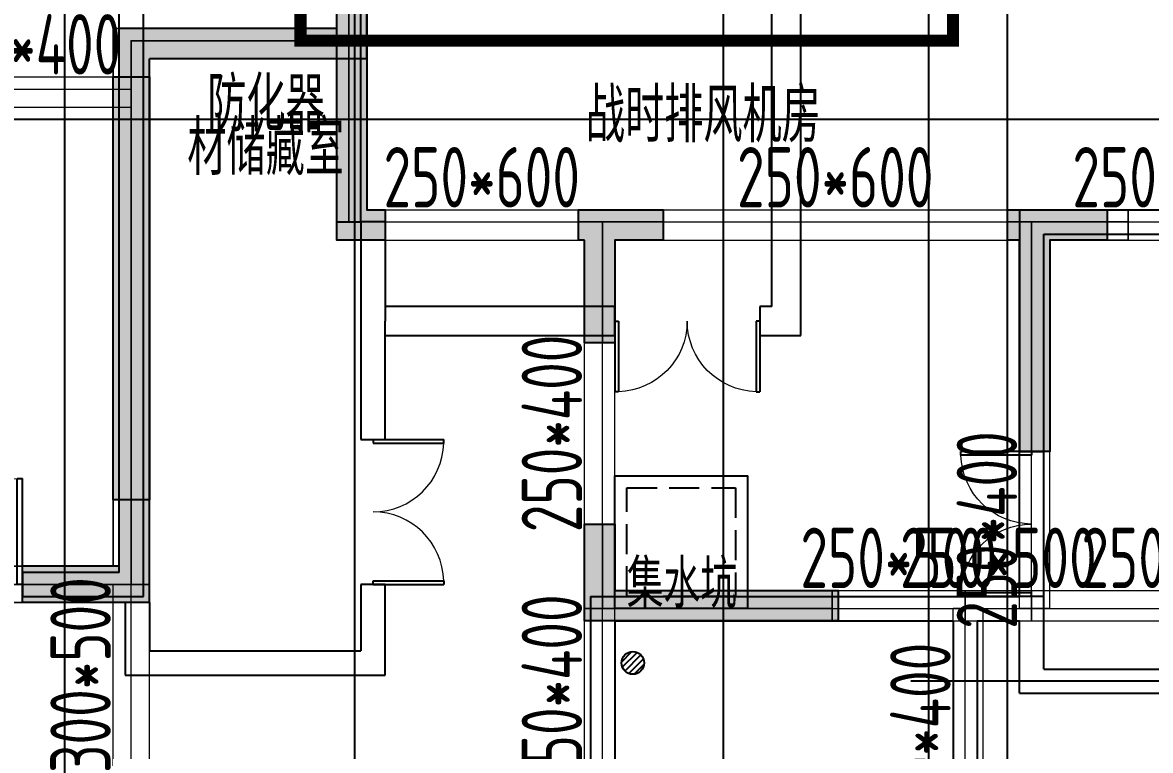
# Model space of a CAD drawing. Extents: x 369444 to 684549, y -549309 to 575337.
# Drawn here: x 420974 to 430308, y 396533 to 402557 of the extents above; entities that cross this region are included whole.
import ezdxf

# ---------------------------------------------------------------- set-up
doc = ezdxf.new("R2010")
doc.units = 0
doc.header["$LTSCALE"] = 1000
doc.header["$MEASUREMENT"] = 0
doc.linetypes.add('__DASH', pattern=[0.35, 0.25, -0.1])
doc.linetypes.add('DASH', pattern=[0.35, 0.25, -0.1])
for name, color, linetype, lineweight, true_color in [('-1-0-1', 7, 'Continuous', 0, 0xc0c0c0), ('-1-1-2', 7, 'Continuous', 0, 0xc0c0c0), ('-2-0-1', 1, 'Continuous', 0, 0xff0000), ('-2-1-2', 9, 'Continuous', 0, 0x808080), ('1-6-1', 7, 'Continuous', 0, 0x55ff55), ('1-6-2', 7, 'Continuous', 0, 0x55ff55), ('12-6-1', 4, 'Continuous', 0, 0x00ffff), ('12-6-2', 4, 'Continuous', 0, 0x00ffff), ('12-6-5', 4, 'Continuous', 0, 0x00ffff)]:
    doc.layers.add(name, color=color, linetype=linetype, lineweight=lineweight, true_color=true_color)
for name, color, linetype in [('A-ANNO-DOTE', 1, 'Continuous'), ('DOTE', 1, 'Continuous'), ('EQUIP_地漏', 7, 'Continuous'), ('PUB_HATCH', 8, 'Continuous'), ('WALL', 9, 'Continuous'), ('WINDOW', 4, 'Continuous'), ('房间名称', 72, 'Continuous'), ('防火分区线', 7, 'Continuous'), ('集水坑图层', 125, 'Continuous')]:
    doc.layers.add(name, color=color, linetype=linetype)
doc.styles.add('_TCH_DIM', font='SIMPLEX', dxfattribs={"bigfont": 'GBCBIG'})
doc.styles.add('HNSJY', font='hnsjy-07.shx', dxfattribs={"width": 0.8, "bigfont": 'hnsjy-hz.shx'})
doc.styles.add('yjkcad', font='yjkeng.shx', dxfattribs={"width": 0.7, "height": 250, "bigfont": 'yjkchn.shx'})

# ---------------------------------------------------------------- blocks, each defined once
blk = doc.blocks.new('$TwtSys$00000141')
for p, q in [((-94.2, 7.7), (-10.1, 91.8)), ((-94.2, 7.7), (-10.1, 91.8)), ((-87.2, -35.1), (35.1, 87.2)), ((-87.2, -35.1), (35.1, 87.2)), ((-66.5, -66.5), (66.5, 66.5)), ((-66.5, -66.5), (66.5, 66.5)), ((-32.4, -87.1), (87.6, 32.9)), ((-32.4, -87.1), (87.6, 32.9)), ((11.4, -92.3), (92.3, -11.4)), ((11.4, -92.3), (92.3, -11.4))]:
    blk.add_line(p, q)
blk.add_circle((0, 0), 94)
blk.add_circle((0, 0), 94)
blk = doc.blocks.new('22#loudixiayicengjksdf')
at = {"layer": 'WALL'}
h = blk.add_hatch(color=0, dxfattribs=at)
h.dxf.hatch_style = 1
h.paths.add_polyline_path([(-183057.3, -69118.8), (-183057.3, -68618.8), (-183557.3, -68618.8), (-183557.3, -69118.8)], flags=17)
h.paths.add_polyline_path([(-170857.3, -69118.8), (-170857.3, -68618.8), (-171407.3, -68618.8), (-171407.3, -69118.8)], flags=17)
h.paths.add_polyline_path([(-171407.3, -70818.8), (-171157.3, -70818.8), (-171157.3, -70418.8), (-171557.3, -70418.8), (-171557.3, -70818.8)], flags=17)
h.paths.add_polyline_path([(-183507.3, -70818.8), (-183357.3, -70818.8), (-183357.3, -70418.8), (-183757.3, -70418.8), (-183757.3, -70818.8)], flags=17)
h.paths.add_polyline_path([(-168657.3, -64218.8), (-170857.3, -64218.8), (-170857.3, -66418.8), (-170307.3, -66418.8), (-170307.3, -66618.8), (-171107.3, -66618.8), (-171107.3, -63968.8), (-168457.3, -63968.8), (-168457.3, -66618.8), (-169207.3, -66618.8), (-169207.3, -66418.8), (-168657.3, -66418.8)])
h.paths.add_polyline_path([(-179257.3, -73468.8), (-179807.3, -73468.8), (-179807.3, -73218.8), (-179257.3, -73218.8), (-178857.3, -73218.8), (-178857.3, -73468.8), (-179007.3, -73468.8), (-179007.3, -76368.8), (-180757.3, -76368.8), (-180757.3, -76118.8), (-179257.3, -76118.8)])
h.paths.add_polyline_path([(-165957.3, -64218.8), (-166607.3, -64218.8), (-166607.3, -63968.8), (-165707.3, -63968.8), (-165707.3, -65768.8), (-165957.3, -65768.8)])
h.paths.add_polyline_path([(-188307.3, -64018.8), (-188957.3, -64018.8), (-188957.3, -65568.8), (-189207.3, -65568.8), (-189207.3, -63768.8), (-188307.3, -63768.8)])
h.paths.add_polyline_path([(-173307.3, -80968.8), (-174157.3, -80968.8), (-174857.3, -80968.8), (-174857.3, -80718.8), (-174407.3, -80718.8), (-174407.3, -77518.8), (-174157.3, -77518.8), (-174157.3, -80718.8), (-173307.3, -80718.8)])
h.paths.add_polyline_path([(-180757.3, -80968.8), (-181607.3, -80968.8), (-181607.3, -80718.8), (-180757.3, -80718.8), (-180757.3, -77518.8), (-180507.3, -77518.8), (-180507.3, -80718.8), (-180057.3, -80718.8), (-180057.3, -80968.8)])
h.paths.add_polyline_path([(-175107.3, -73468.8), (-175657.3, -73468.8), (-175657.3, -76118.8), (-174157.3, -76118.8), (-174157.3, -76368.8), (-175907.3, -76368.8), (-175907.3, -73468.8), (-176057.3, -73468.8), (-176057.3, -73218.8), (-175657.3, -73218.8), (-175107.3, -73218.8)])
h.paths.add_polyline_path([(-159582.3, -72668.8), (-160057.3, -72668.8), (-160057.3, -74418.8), (-160307.3, -74418.8), (-160307.3, -72668.8), (-160407.3, -72668.8), (-160407.3, -72418.8), (-160057.3, -72418.8), (-159582.3, -72418.8)])
h.paths.add_polyline_path([(-163357.3, -80968.8), (-163657.3, -80968.8), (-164057.3, -80968.8), (-164057.3, -80718.8), (-163907.3, -80718.8), (-163907.3, -77118.8), (-163657.3, -77118.8), (-163657.3, -80718.8), (-163357.3, -80718.8)])
h.paths.add_polyline_path([(-166757.3, -80968.8), (-167782.3, -80968.8), (-168557.3, -80968.8), (-168557.3, -80718.8), (-167807.3, -80718.8), (-167807.3, -77018.8), (-167507.3, -77018.8), (-167507.3, -80718.8), (-166757.3, -80718.8)])
h.paths.add_polyline_path([(-191007.3, -75018.8), (-191007.3, -75818.8), (-193107.3, -75818.8), (-193107.3, -75568.8), (-191257.3, -75568.8), (-191257.3, -75018.8)])
h.paths.add_polyline_path([(-183307.3, -66418.8), (-184057.3, -66418.8), (-184057.3, -64018.8), (-186257.3, -64018.8), (-186257.3, -66218.8), (-185707.3, -66218.8), (-185707.3, -66418.8), (-186457.3, -66418.8), (-186457.3, -63768.8), (-183807.3, -63768.8), (-183807.3, -66168.8), (-183307.3, -66168.8)])
h.paths.add_polyline_path([(-171407.3, -73468.8), (-171857.3, -73468.8), (-171857.3, -73218.8), (-171157.3, -73218.8), (-171157.3, -76368.8), (-171407.3, -76368.8)])
h.paths.add_polyline_path([(-183057.3, -73468.8), (-183507.3, -73468.8), (-183507.3, -76368.8), (-183757.3, -76368.8), (-183757.3, -73218.8), (-183057.3, -73218.8)])
h.paths.add_polyline_path([(-187382.3, -80968.8), (-188157.3, -80968.8), (-188157.3, -80718.8), (-187407.3, -80718.8), (-187407.3, -77018.8), (-187107.3, -77018.8), (-187107.3, -80718.8), (-186357.3, -80718.8), (-186357.3, -80968.8)])
h.paths.add_polyline_path([(-191257.3, -80968.8), (-191557.3, -80968.8), (-191557.3, -80718.8), (-191257.3, -80718.8), (-191257.3, -77118.8), (-191007.3, -77118.8), (-191007.3, -80718.8), (-190857.3, -80718.8), (-190857.3, -80968.8)])
h.paths.add_polyline_path([(-194857.3, -72668.8), (-195332.3, -72668.8), (-195332.3, -72418.8), (-194857.3, -72418.8), (-194507.3, -72418.8), (-194507.3, -72668.8), (-194607.3, -72668.8), (-194607.3, -74418.8), (-194857.3, -74418.8)])
h.paths.add_polyline_path([(-157057.3, -81968.8), (-157607.3, -81968.8), (-157607.3, -81718.8), (-157357.3, -81718.8), (-157357.3, -77268.8), (-157057.3, -77268.8)])
h.paths.add_polyline_path([(-197307.3, -81968.8), (-197857.3, -81968.8), (-197857.3, -77268.8), (-197557.3, -77268.8), (-197557.3, -81718.8), (-197307.3, -81718.8)])
h.paths.add_polyline_path([(-165557.3, -72668.8), (-165957.3, -72668.8), (-165957.3, -69118.8), (-166357.3, -69118.8), (-166357.3, -68918.8), (-165707.3, -68918.8), (-165707.3, -72418.8), (-165557.3, -72418.8)])
h.paths.add_polyline_path([(-188957.3, -72668.8), (-189357.3, -72668.8), (-189357.3, -72418.8), (-189207.3, -72418.8), (-189207.3, -68918.8), (-188507.3, -68918.8), (-188507.3, -69118.8), (-188957.3, -69118.8)])
h.paths.add_polyline_path([(-160857.3, -80968.8), (-161557.3, -80968.8), (-161557.3, -80718.8), (-160857.3, -80718.8), (-160857.3, -77818.8), (-160607.3, -77818.8), (-160607.3, -80718.8), (-160607.3, -81718.8), (-160007.3, -81718.8), (-160007.3, -81968.8), (-160857.3, -81968.8)])
h.paths.add_polyline_path([(-187107.3, -71318.8), (-187107.3, -74818.8), (-187407.3, -74818.8), (-187407.3, -71318.8)])
h.paths.add_polyline_path([(-193357.3, -80968.8), (-194057.3, -80968.8), (-194057.3, -81968.8), (-194907.3, -81968.8), (-194907.3, -81718.8), (-194307.3, -81718.8), (-194307.3, -80718.8), (-194307.3, -77818.8), (-194057.3, -77818.8), (-194057.3, -80718.8), (-193357.3, -80718.8)])
h.paths.add_polyline_path([(-167507.3, -71318.8), (-167507.3, -74818.8), (-167807.3, -74818.8), (-167807.3, -71318.8)])
h.paths.add_polyline_path([(-171157.3, -80968.8), (-171507.3, -80968.8), (-171507.3, -80718.8), (-171407.3, -80718.8), (-171407.3, -77518.8), (-171157.3, -77518.8), (-171157.3, -80718.8), (-170957.3, -80718.8), (-170957.3, -80968.8)])
h.paths.add_polyline_path([(-183407.3, -80968.8), (-183757.3, -80968.8), (-183957.3, -80968.8), (-183957.3, -80718.8), (-183757.3, -80718.8), (-183757.3, -77518.8), (-183507.3, -77518.8), (-183507.3, -80718.8), (-183407.3, -80718.8)])
h.paths.add_polyline_path([(-157057.3, -75818.8), (-157757.3, -75818.8), (-157757.3, -75568.8), (-157357.3, -75568.8), (-157357.3, -72668.8), (-157732.3, -72668.8), (-157732.3, -72418.8), (-157057.3, -72418.8)])
h.paths.add_polyline_path([(-197157.3, -75818.8), (-197857.3, -75818.8), (-197857.3, -72418.8), (-197182.3, -72418.8), (-197182.3, -72668.8), (-197557.3, -72668.8), (-197557.3, -75568.8), (-197157.3, -75568.8)])
h.paths.add_polyline_path([(-163907.3, -72668.8), (-163957.3, -72668.8), (-163957.3, -72418.8), (-163657.3, -72418.8), (-163257.3, -72418.8), (-163257.3, -72668.8), (-163657.3, -72668.8), (-163657.3, -73518.8), (-163907.3, -73518.8)])
h.paths.add_polyline_path([(-190957.3, -72668.8), (-191007.3, -72668.8), (-191007.3, -73518.8), (-191257.3, -73518.8), (-191257.3, -72668.8), (-191657.3, -72668.8), (-191657.3, -72418.8), (-191257.3, -72418.8), (-190957.3, -72418.8)])
h.paths.add_polyline_path([(-161807.3, -75818.8), (-163907.3, -75818.8), (-163907.3, -75018.8), (-163657.3, -75018.8), (-163657.3, -75568.8), (-161807.3, -75568.8)])
edge = h.paths.add_edge_path()
edge.add_line((-183557.3, -66418.8), (-183557.3, -66518.8))
edge.add_line((-183557.3, -66518.8), (-183307.3, -66518.8))
edge.add_line((-183307.3, -66518.8), (-183307.3, -66418.8))
edge.add_line((-183507.3, -70818.8), (-183507.3, -71568.8))
edge.add_line((-183507.3, -71568.8), (-185557.3, -71568.8))
edge.add_line((-185557.3, -71568.8), (-185557.3, -71318.8))
edge.add_line((-185557.3, -71318.8), (-183757.3, -71318.8))
edge.add_line((-183757.3, -71318.8), (-183757.3, -70818.8))
edge.add_line((-171157.3, -70818.8), (-171157.3, -71318.8))
edge.add_line((-171157.3, -71318.8), (-169357.3, -71318.8))
edge.add_line((-169357.3, -71318.8), (-169357.3, -71568.8))
edge.add_line((-169357.3, -71568.8), (-171407.3, -71568.8))
edge.add_line((-171407.3, -71568.8), (-171407.3, -70818.8))
h.paths.add_polyline_path([(-171407.3, -71568.8), (-171157.3, -71568.8), (-171157.3, -70818.8), (-171407.3, -70818.8)], flags=16)
h.paths.add_polyline_path([(-171157.3, -71568.8), (-169357.3, -71568.8), (-169357.3, -71318.8), (-171157.3, -71318.8)], flags=16)
h.paths.add_polyline_path([(-183757.3, -71568.8), (-183507.3, -71568.8), (-183507.3, -70818.8), (-183757.3, -70818.8)], flags=16)
h.paths.add_polyline_path([(-185557.3, -71568.8), (-183757.3, -71568.8), (-183757.3, -71318.8), (-185557.3, -71318.8)], flags=16)
at = {"layer": 'WALL', "color": 0, "elevation": 14}
for points in [[(-165557.3, -72668.8), (-165957.3, -72668.8), (-165957.3, -69118.8), (-166357.3, -69118.8), (-166357.3, -68918.8), (-165707.3, -68918.8), (-165707.3, -72418.8), (-165557.3, -72418.8)], [(-167507.3, -71318.8), (-167507.3, -74818.8), (-167807.3, -74818.8), (-167807.3, -71318.8)], [(-163907.3, -72668.8), (-163957.3, -72668.8), (-163957.3, -72418.8), (-163657.3, -72418.8), (-163257.3, -72418.8), (-163257.3, -72668.8), (-163657.3, -72668.8), (-163657.3, -73518.8), (-163907.3, -73518.8)], [(-159582.3, -72668.8), (-160057.3, -72668.8), (-160057.3, -74418.8), (-160307.3, -74418.8), (-160307.3, -72668.8), (-160407.3, -72668.8), (-160407.3, -72418.8), (-160057.3, -72418.8), (-159582.3, -72418.8)], [(-161807.3, -75818.8), (-163907.3, -75818.8), (-163907.3, -75018.8), (-163657.3, -75018.8), (-163657.3, -75568.8), (-161807.3, -75568.8)]]:
    blk.add_lwpolyline(points, close=True, dxfattribs=at)
blk = doc.blocks.new('$DorLib2D$00000002')
for p, q in [((-0.5, 0), (-0.5, 0.4875)), ((-0.475, 0.4875), (-0.5, 0.4875)), ((-0.475, 0), (-0.475, 0.4875)), ((0.475, 0), (0.475, 0.4875)), ((0.475, 0.4875), (0.5, 0.4875)), ((0.5, 0), (0.5, 0.4875)), ((-0.5, 0), (-0.475, 0)), ((0.5, 0), (0.475, 0))]:
    blk.add_line(p, q)
at = {"lineweight": 13}
for centre, start, end in [((-0.4875, 0), 0, 88.5307), ((0.4875, 0), 91.4693, 180)]:
    blk.add_arc(centre, 0.4875, start, end, dxfattribs=at)

msp = doc.modelspace()

# ---------------------------------------------------------------- hatches: boundary and pattern name
at = {"layer": 'PUB_HATCH'}
for points in [[(423574.6, 402507), (423824.6, 402257), (423824.6, 402807), (423774.6, 402927), (423574.6, 402907)], [(421774.6, 398057), (422024.6, 397757), (422024.6, 402257), (421774.6, 402507)], [(423824.6, 402257), (423574.6, 402507), (421774.6, 402507), (422024.6, 402257)], [(422024.6, 397757), (421774.6, 398057), (420974.6, 398057), (420974.6, 397757)]]:
    msp.add_hatch(color=256, dxfattribs=at).paths.add_polyline_path(points)

# ---------------------------------------------------------------- linework, layer by layer
at = {"layer": '-1-0-1', "color": 0}
for p in [(421874.3, 402406.9, -3600), (423674.3, 402406.9, -3600), (421874.3, 402006.9, -3600), (423674.3, 402006.9, -3600), (423674.3, 400906.9, -3600), (423974.3, 400906.9, -3600), (425574.3, 400906.9, -3600), (425774.3, 400906.9, -3600), (426274.3, 400906.9, -3600), (429124.3, 400906.9, -3600), (429324.3, 400906.9, -3600), (430124.3, 400906.9, -3600), (425774.3, 399906.9, -3600), (429324.3, 399006.9, -3600), (421874.3, 398606.9, -3600), (425774.3, 398406.9, -3600), (421874.3, 397906.9, -3600), (425774.3, 397706.9, -3600), (427674.3, 397706.9, -3600), (428774.3, 397706.9, -3600), (429324.3, 397706.9, -3600)]:
    msp.add_point(p, dxfattribs=at)
at = {"layer": '-1-1-2', "color": 0}
for p, q in [((421874.3, 402406.9, -3600), (421874.3, 402406.9)), ((423674.3, 402406.9, -3600), (423674.3, 402406.9)), ((421874.3, 402006.9, -3600), (421874.3, 402006.9)), ((423674.3, 402006.9, -3600), (423674.3, 402006.9)), ((423674.3, 400906.9, -3600), (423674.3, 400906.9)), ((423974.3, 400906.9, -3600), (423974.3, 400906.9)), ((425574.3, 400906.9, -3600), (425574.3, 400906.9)), ((425774.3, 400906.9, -3600), (425774.3, 400906.9)), ((426274.3, 400906.9, -3600), (426274.3, 400906.9)), ((429124.3, 400906.9, -3600), (429124.3, 400906.9)), ((429324.3, 400906.9, -3600), (429324.3, 400906.9)), ((430124.3, 400906.9, -3600), (430124.3, 400906.9)), ((425774.3, 399906.9, -3600), (425774.3, 399906.9)), ((429324.3, 399006.9, -3600), (429324.3, 399006.9)), ((421874.3, 398606.9, -3600), (421874.3, 398606.9)), ((425774.3, 398406.9, -3600), (425774.3, 398406.9)), ((421874.3, 397906.9, -3600), (421874.3, 397906.9)), ((425774.3, 397706.9, -3600), (425774.3, 397706.9)), ((427674.3, 397706.9, -3600), (427674.3, 397706.9)), ((428774.3, 397706.9, -3600), (428774.3, 397706.9)), ((429324.3, 397706.9, -3600), (429324.3, 397706.9))]:
    msp.add_line(p, q, dxfattribs=at)
at = {"layer": '-2-0-1', "color": 0}
for p, q in [((423674.3, 402406.9, -3600), (423674.3, 402931.9, -3600)), ((421874.3, 402406.9, -3600), (423674.3, 402406.9, -3600)), ((421874.3, 402006.9, -3600), (421874.3, 402406.9, -3600)), ((423674.3, 402006.9, -3600), (423674.3, 402406.9, -3600)), ((420074.3, 402006.9, -3600), (421874.3, 402006.9, -3600)), ((421874.3, 398606.9, -3600), (421874.3, 402006.9, -3600)), ((423674.3, 400906.9, -3600), (423674.3, 402006.9, -3600)), ((423674.3, 400906.9, -3600), (423974.3, 400906.9, -3600)), ((423974.3, 400906.9, -3600), (425574.3, 400906.9, -3600)), ((425574.3, 400906.9, -3600), (425774.3, 400906.9, -3600)), ((425774.3, 399906.9, -3600), (425774.3, 400906.9, -3600)), ((425774.3, 400906.9, -3600), (426274.3, 400906.9, -3600)), ((426274.3, 400906.9, -3600), (429124.3, 400906.9, -3600)), ((429124.3, 400906.9, -3600), (429324.3, 400906.9, -3600)), ((429324.3, 399006.9, -3600), (429324.3, 400906.9, -3600)), ((429324.3, 400906.9, -3600), (430124.3, 400906.9, -3600)), ((430124.3, 400906.9, -3600), (430824.4, 400906.9, -3600)), ((425774.3, 398406.9, -3600), (425774.3, 399906.9, -3600)), ((429324.3, 397706.9, -3600), (429324.3, 399006.9, -3600)), ((421874.3, 397906.9, -3600), (421874.3, 398606.9, -3600)), ((425774.3, 397706.9, -3600), (425774.3, 398406.9, -3600)), ((419174.4, 397906.9, -3600), (421874.3, 397906.9, -3600)), ((421874.3, 396406.9, -3600), (421874.3, 397906.9, -3600)), ((425774.3, 396306.9, -3600), (425774.3, 397706.9, -3600)), ((425774.3, 397706.9, -3600), (427674.3, 397706.9, -3600)), ((427674.3, 397706.9, -3600), (428774.3, 397706.9, -3600)), ((428774.3, 395506.9, -3600), (428774.3, 397706.9, -3600)), ((428774.3, 397706.9, -3600), (429324.3, 397706.9, -3600)), ((429324.3, 397706.9, -3600), (431774.3, 397706.9, -3600))]:
    msp.add_line(p, q, dxfattribs=at)
at = {"layer": '-2-1-2', "color": 0}
for p, q in [((423674.3, 402406.9), (423674.3, 402931.9)), ((421874.3, 402406.9), (423674.3, 402406.9)), ((421874.3, 402006.9), (421874.3, 402406.9)), ((423674.3, 402006.9), (423674.3, 402406.9)), ((420074.3, 402006.9), (421874.3, 402006.9)), ((421874.3, 398606.9), (421874.3, 402006.9)), ((423674.3, 400906.9), (423674.3, 402006.9)), ((423674.3, 400906.9), (423974.3, 400906.9)), ((423974.3, 400906.9), (425574.3, 400906.9)), ((425574.3, 400906.9), (425774.3, 400906.9)), ((425774.3, 399906.9), (425774.3, 400906.9)), ((425774.3, 400906.9), (426274.3, 400906.9)), ((426274.3, 400906.9), (429124.3, 400906.9)), ((429124.3, 400906.9), (429324.3, 400906.9)), ((429324.3, 399006.9), (429324.3, 400906.9)), ((429324.3, 400906.9), (430124.3, 400906.9)), ((430124.3, 400906.9), (430824.4, 400906.9)), ((425774.3, 398406.9), (425774.3, 399906.9)), ((429324.3, 397706.9), (429324.3, 399006.9)), ((421874.3, 397906.9), (421874.3, 398606.9)), ((425774.3, 397706.9), (425774.3, 398406.9)), ((419174.4, 397906.9), (421874.3, 397906.9)), ((421874.3, 396406.9), (421874.3, 397906.9)), ((425774.3, 396306.9), (425774.3, 397706.9)), ((425774.3, 397706.9), (427674.3, 397706.9)), ((427674.3, 397706.9), (428774.3, 397706.9)), ((428774.3, 395506.9), (428774.3, 397706.9)), ((428774.3, 397706.9), (429324.3, 397706.9)), ((429324.3, 397706.9), (431774.3, 397706.9))]:
    msp.add_line(p, q, dxfattribs=at)
at = {"layer": '1-6-1', "color": 0}
for p, q in [((423574.3, 402931.9, -3600), (423574.3, 402506.9, -3600)), ((423574.3, 402506.9), (423574.3, 402931.9)), ((423824.3, 402806.9), (423824.3, 402406.9)), ((423824.3, 402406.9, -3600), (423824.3, 402806.9, -3600)), ((421724.3, 402506.9, -3600), (421724.3, 402506.9)), ((423574.3, 402506.9, -3600), (421724.3, 402506.9, -3600)), ((421724.3, 402506.9), (423574.3, 402506.9)), ((421724.3, 402506.9, -3600), (421724.3, 402006.9, -3600)), ((421724.3, 402506.9), (421724.3, 402506.9, -3600)), ((421724.3, 402006.9), (421724.3, 402506.9)), ((423574.3, 402506.9, -3600), (423574.3, 402506.9)), ((423574.3, 402506.9), (423574.3, 402506.9, -3600)), ((423824.3, 402406.9), (423824.3, 402006.9)), ((423824.3, 402406.9, -3600), (423824.3, 402406.9)), ((423824.3, 402006.9, -3600), (423824.3, 402406.9, -3600)), ((423824.3, 402406.9), (423824.3, 402406.9, -3600)), ((422024.3, 402256.9), (422024.3, 402256.9, -3600)), ((423574.3, 402256.9), (422024.3, 402256.9)), ((422024.3, 402256.9, -3600), (423574.3, 402256.9, -3600)), ((422024.3, 402256.9), (422024.3, 402006.9)), ((422024.3, 402256.9, -3600), (422024.3, 402256.9)), ((422024.3, 402006.9, -3600), (422024.3, 402256.9, -3600)), ((423574.3, 402256.9, -3600), (423574.3, 402006.9, -3600)), ((423574.3, 402256.9), (423574.3, 402256.9, -3600)), ((423574.3, 402006.9), (423574.3, 402256.9)), ((423574.3, 402256.9, -3600), (423574.3, 402256.9)), ((421724.3, 402006.9, -3600), (421724.3, 398606.9, -3600)), ((421724.3, 402006.9), (421724.3, 402006.9, -3600)), ((421724.3, 398606.9), (421724.3, 402006.9)), ((421724.3, 402006.9, -3600), (421724.3, 402006.9)), ((422024.3, 402006.9), (422024.3, 398606.9)), ((422024.3, 402006.9, -3600), (422024.3, 402006.9)), ((422024.3, 398606.9, -3600), (422024.3, 402006.9, -3600)), ((422024.3, 402006.9), (422024.3, 402006.9, -3600)), ((423574.3, 402006.9, -3600), (423574.3, 402006.9)), ((423574.3, 402006.9, -3600), (423574.3, 400756.9, -3600)), ((423574.3, 402006.9), (423574.3, 402006.9, -3600)), ((423574.3, 400756.9), (423574.3, 402006.9)), ((423824.3, 402006.9), (423824.3, 402006.9, -3600)), ((423824.3, 402006.9), (423824.3, 401006.9)), ((423824.3, 402006.9, -3600), (423824.3, 402006.9)), ((423824.3, 401006.9, -3600), (423824.3, 402006.9, -3600)), ((423824.3, 401006.9), (423824.3, 401006.9, -3600)), ((423824.3, 401006.9, -3600), (423824.3, 401006.9)), ((423974.3, 401006.9, -3600), (423824.3, 401006.9, -3600)), ((423824.3, 401006.9), (423974.3, 401006.9)), ((423974.3, 401006.9), (423974.3, 401006.9, -3600)), ((423974.3, 401006.9, -3600), (423974.3, 401006.9)), ((423974.3, 400756.9, -3600), (423974.3, 401006.9, -3600)), ((423974.3, 401006.9), (423974.3, 400756.9)), ((425574.3, 401006.9, -3600), (425574.3, 401006.9)), ((425774.3, 401006.9, -3600), (425574.3, 401006.9, -3600)), ((425574.3, 401006.9), (425774.3, 401006.9)), ((425574.3, 401006.9, -3600), (425574.3, 400756.9, -3600)), ((425574.3, 401006.9), (425574.3, 401006.9, -3600)), ((425574.3, 400756.9), (425574.3, 401006.9)), ((425774.3, 401006.9, -3600), (425774.3, 401006.9)), ((426274.3, 401006.9, -3600), (425774.3, 401006.9, -3600)), ((425774.3, 401006.9), (426274.3, 401006.9)), ((425774.3, 401006.9), (425774.3, 401006.9, -3600)), ((426274.3, 401006.9), (426274.3, 401006.9, -3600)), ((426274.3, 401006.9, -3600), (426274.3, 401006.9)), ((426274.3, 400756.9, -3600), (426274.3, 401006.9, -3600)), ((426274.3, 401006.9), (426274.3, 400756.9)), ((429124.3, 401006.9, -3600), (429124.3, 401006.9)), ((429324.3, 401006.9, -3600), (429124.3, 401006.9, -3600)), ((429124.3, 401006.9), (429324.3, 401006.9)), ((429124.3, 401006.9, -3600), (429124.3, 400756.9, -3600)), ((429124.3, 401006.9), (429124.3, 401006.9, -3600)), ((429124.3, 400756.9), (429124.3, 401006.9)), ((429324.3, 401006.9), (429324.3, 401006.9, -3600)), ((429324.3, 401006.9, -3600), (429324.3, 401006.9)), ((430124.3, 401006.9, -3600), (429324.3, 401006.9, -3600)), ((429324.3, 401006.9), (430124.3, 401006.9)), ((430124.3, 401006.9), (430124.3, 401006.9, -3600)), ((430124.3, 401006.9, -3600), (430124.3, 401006.9)), ((430124.3, 400756.9, -3600), (430124.3, 401006.9, -3600)), ((430124.3, 401006.9), (430124.3, 400756.9)), ((423574.3, 400756.9, -3600), (423574.3, 400756.9)), ((423574.3, 400756.9), (423574.3, 400756.9, -3600)), ((423974.3, 400756.9), (423574.3, 400756.9)), ((423574.3, 400756.9, -3600), (423974.3, 400756.9, -3600)), ((423974.3, 400756.9, -3600), (423974.3, 400756.9)), ((423974.3, 400756.9), (423974.3, 400756.9, -3600)), ((425574.3, 400756.9), (425574.3, 400756.9, -3600)), ((425624.3, 400756.9), (425574.3, 400756.9)), ((425574.3, 400756.9, -3600), (425624.3, 400756.9, -3600)), ((425574.3, 400756.9, -3600), (425574.3, 400756.9)), ((425624.3, 400756.9, -3600), (425624.3, 399906.9, -3600)), ((425624.3, 400756.9), (425624.3, 400756.9, -3600)), ((425624.3, 399906.9), (425624.3, 400756.9)), ((425624.3, 400756.9, -3600), (425624.3, 400756.9)), ((425874.3, 400756.9), (425874.3, 399906.9)), ((425874.3, 400756.9, -3600), (425874.3, 400756.9)), ((425874.3, 399906.9, -3600), (425874.3, 400756.9, -3600)), ((425874.3, 400756.9), (425874.3, 400756.9, -3600)), ((426274.3, 400756.9), (425874.3, 400756.9)), ((425874.3, 400756.9, -3600), (426274.3, 400756.9, -3600)), ((426274.3, 400756.9, -3600), (426274.3, 400756.9)), ((426274.3, 400756.9), (426274.3, 400756.9, -3600)), ((429124.3, 400756.9), (429124.3, 400756.9, -3600)), ((429224.3, 400756.9), (429124.3, 400756.9)), ((429124.3, 400756.9, -3600), (429224.3, 400756.9, -3600)), ((429124.3, 400756.9, -3600), (429124.3, 400756.9)), ((429224.3, 400756.9, -3600), (429224.3, 400756.9)), ((429224.3, 400756.9, -3600), (429224.3, 399006.9, -3600)), ((429224.3, 400756.9), (429224.3, 400756.9, -3600)), ((429224.3, 399006.9), (429224.3, 400756.9)), ((429474.3, 400756.9), (429474.3, 399006.9)), ((429474.3, 400756.9, -3600), (429474.3, 400756.9)), ((429474.3, 399006.9, -3600), (429474.3, 400756.9, -3600)), ((429474.3, 400756.9), (429474.3, 400756.9, -3600)), ((430124.3, 400756.9), (429474.3, 400756.9)), ((429474.3, 400756.9, -3600), (430124.3, 400756.9, -3600)), ((430124.3, 400756.9, -3600), (430124.3, 400756.9)), ((430124.3, 400756.9), (430124.3, 400756.9, -3600)), ((425624.3, 399906.9, -3600), (425624.3, 399906.9)), ((425624.3, 399906.9, -3600), (425874.3, 399906.9, -3600)), ((425624.3, 399906.9), (425624.3, 399906.9, -3600)), ((425874.3, 399906.9), (425624.3, 399906.9)), ((425874.3, 399906.9), (425874.3, 399906.9, -3600)), ((425874.3, 399906.9, -3600), (425874.3, 399906.9)), ((429224.3, 399006.9, -3600), (429224.3, 399006.9)), ((429224.3, 399006.9, -3600), (429474.3, 399006.9, -3600)), ((429224.3, 399006.9), (429224.3, 399006.9, -3600)), ((429474.3, 399006.9), (429224.3, 399006.9)), ((429474.3, 399006.9), (429474.3, 399006.9, -3600)), ((429474.3, 399006.9, -3600), (429474.3, 399006.9)), ((421724.3, 398606.9, -3600), (421724.3, 398606.9)), ((421724.3, 398606.9, -3600), (421724.3, 398056.9, -3600)), ((421724.3, 398606.9), (421724.3, 398606.9, -3600)), ((421724.3, 398056.9), (421724.3, 398606.9)), ((422024.3, 398606.9), (422024.3, 398606.9, -3600)), ((422024.3, 398606.9), (422024.3, 397756.9)), ((422024.3, 398606.9, -3600), (422024.3, 398606.9)), ((422024.3, 397756.9, -3600), (422024.3, 398606.9, -3600)), ((425624.3, 398406.9, -3600), (425624.3, 397606.9, -3600)), ((425624.3, 398406.9), (425624.3, 398406.9, -3600)), ((425624.3, 397606.9), (425624.3, 398406.9)), ((425624.3, 398406.9, -3600), (425624.3, 398406.9)), ((425874.3, 398406.9, -3600), (425624.3, 398406.9, -3600)), ((425624.3, 398406.9), (425874.3, 398406.9)), ((425874.3, 398406.9), (425874.3, 397856.9)), ((425874.3, 398406.9, -3600), (425874.3, 398406.9)), ((425874.3, 397856.9, -3600), (425874.3, 398406.9, -3600)), ((425874.3, 398406.9), (425874.3, 398406.9, -3600)), ((421724.3, 398056.9, -3600), (419174.4, 398056.9, -3600)), ((419174.4, 398056.9), (421724.3, 398056.9)), ((421724.3, 398056.9), (421724.3, 398056.9, -3600)), ((421724.3, 398056.9, -3600), (421724.3, 398056.9)), ((425874.3, 397856.9), (425874.3, 397856.9, -3600)), ((425874.3, 397856.9, -3600), (425874.3, 397856.9)), ((427674.3, 397856.9, -3600), (425874.3, 397856.9, -3600)), ((425874.3, 397856.9), (427674.3, 397856.9)), ((427674.3, 397856.9), (427674.3, 397856.9, -3600)), ((427674.3, 397856.9, -3600), (427674.3, 397856.9)), ((427674.3, 397606.9, -3600), (427674.3, 397856.9, -3600)), ((427674.3, 397856.9), (427674.3, 397606.9)), ((422024.3, 397756.9), (419174.4, 397756.9)), ((419174.4, 397756.9, -3600), (422024.3, 397756.9, -3600)), ((422024.3, 397756.9, -3600), (422024.3, 397756.9)), ((422024.3, 397756.9), (422024.3, 397756.9, -3600)), ((425624.3, 397606.9, -3600), (425624.3, 397606.9)), ((425624.3, 397606.9), (425624.3, 397606.9, -3600)), ((427674.3, 397606.9), (425624.3, 397606.9)), ((425624.3, 397606.9, -3600), (427674.3, 397606.9, -3600)), ((427674.3, 397606.9, -3600), (427674.3, 397606.9)), ((427674.3, 397606.9), (427674.3, 397606.9, -3600))]:
    msp.add_line(p, q, dxfattribs=at)
at = {"layer": '1-6-2', "color": 0}
for p, q in [((423674.3, 402931.9), (423674.3, 402406.9)), ((423674.3, 402406.9, -3600), (423674.3, 402931.9, -3600)), ((421874.3, 402406.9), (421874.3, 402406.9, -3600)), ((423674.3, 402406.9), (421874.3, 402406.9)), ((421874.3, 402406.9, -3600), (423674.3, 402406.9, -3600)), ((421874.3, 402406.9), (421874.3, 402006.9)), ((421874.3, 402406.9, -3600), (421874.3, 402406.9)), ((421874.3, 402006.9, -3600), (421874.3, 402406.9, -3600)), ((423674.3, 402406.9), (423674.3, 402006.9)), ((423674.3, 402406.9, -3600), (423674.3, 402406.9)), ((423674.3, 402006.9, -3600), (423674.3, 402406.9, -3600)), ((423674.3, 402406.9), (423674.3, 402406.9, -3600)), ((423674.3, 402406.9, -3600), (423674.3, 402406.9)), ((421874.3, 402006.9), (421874.3, 398606.9)), ((421874.3, 402006.9, -3600), (421874.3, 402006.9)), ((421874.3, 398606.9, -3600), (421874.3, 402006.9, -3600)), ((421874.3, 402006.9), (421874.3, 402006.9, -3600)), ((423674.3, 402006.9), (423674.3, 402006.9, -3600)), ((423674.3, 402006.9), (423674.3, 400906.9)), ((423674.3, 402006.9, -3600), (423674.3, 402006.9)), ((423674.3, 400906.9, -3600), (423674.3, 402006.9, -3600)), ((423674.3, 400906.9), (423674.3, 400906.9, -3600)), ((423674.3, 400906.9), (423674.3, 400906.9, -3600)), ((423974.3, 400906.9), (423674.3, 400906.9)), ((423674.3, 400906.9, -3600), (423974.3, 400906.9, -3600)), ((423974.3, 400906.9, -3600), (423974.3, 400906.9)), ((425574.3, 400906.9), (425574.3, 400906.9, -3600)), ((425774.3, 400906.9), (425574.3, 400906.9)), ((425574.3, 400906.9, -3600), (425774.3, 400906.9, -3600)), ((425774.3, 400906.9), (425774.3, 399906.9)), ((425774.3, 400906.9, -3600), (425774.3, 400906.9)), ((425774.3, 399906.9, -3600), (425774.3, 400906.9, -3600)), ((425774.3, 400906.9), (425774.3, 400906.9, -3600)), ((426274.3, 400906.9), (425774.3, 400906.9)), ((425774.3, 400906.9, -3600), (426274.3, 400906.9, -3600)), ((425774.3, 400906.9, -3600), (425774.3, 400906.9)), ((426274.3, 400906.9, -3600), (426274.3, 400906.9)), ((429124.3, 400906.9), (429124.3, 400906.9, -3600)), ((429324.3, 400906.9), (429124.3, 400906.9)), ((429124.3, 400906.9, -3600), (429324.3, 400906.9, -3600)), ((429324.3, 400906.9, -3600), (429324.3, 400906.9)), ((429324.3, 400906.9), (429324.3, 399006.9)), ((429324.3, 400906.9, -3600), (429324.3, 400906.9)), ((429324.3, 399006.9, -3600), (429324.3, 400906.9, -3600)), ((429324.3, 400906.9), (429324.3, 400906.9, -3600)), ((430124.3, 400906.9), (429324.3, 400906.9)), ((429324.3, 400906.9, -3600), (430124.3, 400906.9, -3600)), ((430124.3, 400906.9, -3600), (430124.3, 400906.9)), ((425774.3, 399906.9), (425774.3, 399906.9, -3600)), ((429324.3, 399006.9), (429324.3, 399006.9, -3600)), ((421874.3, 398606.9), (421874.3, 398606.9, -3600)), ((421874.3, 398606.9), (421874.3, 397906.9)), ((421874.3, 398606.9, -3600), (421874.3, 398606.9)), ((421874.3, 397906.9, -3600), (421874.3, 398606.9, -3600)), ((425774.3, 398406.9), (425774.3, 397706.9)), ((425774.3, 398406.9, -3600), (425774.3, 398406.9)), ((425774.3, 397706.9, -3600), (425774.3, 398406.9, -3600)), ((421874.3, 397906.9), (419174.4, 397906.9)), ((419174.4, 397906.9, -3600), (421874.3, 397906.9, -3600)), ((421874.3, 397906.9, -3600), (421874.3, 397906.9)), ((421874.3, 397906.9), (421874.3, 397906.9, -3600)), ((425774.3, 397706.9), (425774.3, 397706.9, -3600)), ((425774.3, 397706.9), (425774.3, 397706.9, -3600)), ((427674.3, 397706.9), (425774.3, 397706.9)), ((425774.3, 397706.9, -3600), (427674.3, 397706.9, -3600)), ((427674.3, 397706.9, -3600), (427674.3, 397706.9))]:
    msp.add_line(p, q, dxfattribs=at)
at = {"layer": '12-6-1', "color": 0}
for p, q in [((420074.3, 402106.9), (421874.3, 402106.9)), ((420074.3, 402106.9, -400), (421874.3, 402106.9, -400)), ((421874.3, 402106.9), (421874.3, 401856.9)), ((421874.3, 402106.9, -400), (421874.3, 402106.9)), ((421874.3, 401856.9, -400), (421874.3, 402106.9, -400)), ((420074.3, 401856.9), (421874.3, 401856.9)), ((420074.3, 401856.9, -400), (421874.3, 401856.9, -400)), ((421874.3, 401856.9), (421874.3, 401856.9, -400)), ((423974.3, 401006.9), (423974.3, 400756.9)), ((423974.3, 401006.9, -600), (423974.3, 401006.9)), ((423974.3, 400756.9, -600), (423974.3, 401006.9, -600)), ((423974.3, 401006.9), (425574.3, 401006.9)), ((423974.3, 401006.9, -600), (425574.3, 401006.9, -600)), ((425574.3, 401006.9), (425574.3, 400756.9)), ((425574.3, 401006.9, -600), (425574.3, 401006.9)), ((425574.3, 400756.9, -600), (425574.3, 401006.9, -600)), ((426274.3, 401006.9), (426274.3, 400756.9)), ((426274.3, 401006.9, -600), (426274.3, 401006.9)), ((426274.3, 400756.9, -600), (426274.3, 401006.9, -600)), ((426274.3, 401006.9), (429124.3, 401006.9)), ((426274.3, 401006.9, -600), (429124.3, 401006.9, -600)), ((429124.3, 401006.9), (429124.3, 400756.9)), ((429124.3, 401006.9, -600), (429124.3, 401006.9)), ((429124.3, 400756.9, -600), (429124.3, 401006.9, -600)), ((430124.3, 401006.9), (430124.3, 400756.9)), ((430124.3, 401006.9, -600), (430124.3, 401006.9)), ((430124.3, 400756.9, -600), (430124.3, 401006.9, -600)), ((430124.3, 401006.9), (430824.4, 401006.9)), ((430124.3, 401006.9, -600), (430824.4, 401006.9, -600)), ((423974.3, 400756.9), (423974.3, 400756.9, -600)), ((423974.3, 400756.9), (425574.3, 400756.9)), ((423974.3, 400756.9, -600), (425574.3, 400756.9, -600)), ((425574.3, 400756.9), (425574.3, 400756.9, -600)), ((426274.3, 400756.9), (426274.3, 400756.9, -600)), ((426274.3, 400756.9), (429124.3, 400756.9)), ((426274.3, 400756.9, -600), (429124.3, 400756.9, -600)), ((429124.3, 400756.9), (429124.3, 400756.9, -600)), ((430124.3, 400756.9), (430124.3, 400756.9, -600)), ((430124.3, 400756.9), (430824.4, 400756.9)), ((430124.3, 400756.9, -600), (430824.4, 400756.9, -600)), ((425624.3, 399906.9), (425874.3, 399906.9)), ((425624.3, 399906.9, -400), (425624.3, 399906.9)), ((425874.3, 399906.9, -400), (425624.3, 399906.9, -400)), ((425624.3, 398406.9), (425624.3, 399906.9)), ((425624.3, 398406.9, -400), (425624.3, 399906.9, -400)), ((425874.3, 399906.9), (425874.3, 399906.9, -400)), ((425874.3, 398406.9), (425874.3, 399906.9)), ((425874.3, 398406.9, -400), (425874.3, 399906.9, -400)), ((429224.3, 399006.9), (429474.3, 399006.9)), ((429224.3, 399006.9, -400), (429224.3, 399006.9)), ((429474.3, 399006.9, -400), (429224.3, 399006.9, -400)), ((429224.3, 397706.9), (429224.3, 399006.9)), ((429224.3, 397706.9, -400), (429224.3, 399006.9, -400)), ((429474.3, 399006.9), (429474.3, 399006.9, -400)), ((429474.3, 397706.9), (429474.3, 399006.9)), ((429474.3, 397706.9, -400), (429474.3, 399006.9, -400)), ((425624.3, 398406.9), (425874.3, 398406.9)), ((425624.3, 398406.9, -400), (425624.3, 398406.9)), ((425874.3, 398406.9, -400), (425624.3, 398406.9, -400)), ((425874.3, 398406.9), (425874.3, 398406.9, -400)), ((421724.3, 397906.9), (422024.3, 397906.9)), ((421724.3, 397906.9, -500), (421724.3, 397906.9)), ((422024.3, 397906.9, -500), (421724.3, 397906.9, -500)), ((421724.3, 396406.9), (421724.3, 397906.9)), ((421724.3, 396406.9, -500), (421724.3, 397906.9, -500)), ((422024.3, 397906.9), (422024.3, 397906.9, -500)), ((422024.3, 396406.9), (422024.3, 397906.9)), ((422024.3, 396406.9, -500), (422024.3, 397906.9, -500)), ((427674.3, 397856.9), (427674.3, 397606.9)), ((427674.3, 397856.9, -500), (427674.3, 397856.9)), ((427674.3, 397606.9, -500), (427674.3, 397856.9, -500)), ((427674.3, 397856.9), (428774.3, 397856.9)), ((427674.3, 397856.9, -500), (428774.3, 397856.9, -500)), ((428774.3, 397856.9), (428774.3, 397606.9)), ((428774.3, 397856.9, -500), (428774.3, 397856.9)), ((428774.3, 397606.9, -500), (428774.3, 397856.9, -500)), ((428774.3, 397856.9), (429324.3, 397856.9)), ((428774.3, 397856.9, -500), (429324.3, 397856.9, -500)), ((428774.3, 397856.9), (428774.3, 397606.9)), ((428774.3, 397856.9, -500), (428774.3, 397856.9)), ((428774.3, 397606.9, -500), (428774.3, 397856.9, -500)), ((429324.3, 397856.9), (429324.3, 397606.9)), ((429324.3, 397856.9, -500), (429324.3, 397856.9)), ((429324.3, 397606.9, -500), (429324.3, 397856.9, -500)), ((429324.3, 397856.9), (429324.3, 397606.9)), ((429324.3, 397856.9, -500), (429324.3, 397856.9)), ((429324.3, 397606.9, -500), (429324.3, 397856.9, -500)), ((429324.3, 397856.9), (431774.3, 397856.9)), ((429324.3, 397856.9, -500), (431774.3, 397856.9, -500)), ((425624.3, 397706.9), (425874.3, 397706.9)), ((425624.3, 397706.9, -400), (425624.3, 397706.9)), ((425874.3, 397706.9, -400), (425624.3, 397706.9, -400)), ((425624.3, 396306.9), (425624.3, 397706.9)), ((425624.3, 396306.9, -400), (425624.3, 397706.9, -400)), ((425874.3, 397706.9), (425874.3, 397706.9, -400)), ((425874.3, 396306.9), (425874.3, 397706.9)), ((425874.3, 396306.9, -400), (425874.3, 397706.9, -400)), ((428674.3, 397706.9), (428924.3, 397706.9)), ((428674.3, 397706.9, -400), (428674.3, 397706.9)), ((428924.3, 397706.9, -400), (428674.3, 397706.9, -400)), ((428674.3, 395506.9), (428674.3, 397706.9)), ((428674.3, 395506.9, -400), (428674.3, 397706.9, -400)), ((428924.3, 397706.9), (428924.3, 397706.9, -400)), ((428924.3, 395506.9), (428924.3, 397706.9)), ((428924.3, 395506.9, -400), (428924.3, 397706.9, -400)), ((429224.3, 397706.9), (429474.3, 397706.9)), ((429224.3, 397706.9, -400), (429224.3, 397706.9)), ((429474.3, 397706.9, -400), (429224.3, 397706.9, -400)), ((429474.3, 397706.9), (429474.3, 397706.9, -400)), ((427674.3, 397606.9), (427674.3, 397606.9, -500)), ((427674.3, 397606.9), (428774.3, 397606.9)), ((427674.3, 397606.9, -500), (428774.3, 397606.9, -500)), ((428774.3, 397606.9), (428774.3, 397606.9, -500)), ((428774.3, 397606.9), (429324.3, 397606.9)), ((428774.3, 397606.9, -500), (429324.3, 397606.9, -500)), ((428774.3, 397606.9), (428774.3, 397606.9, -500)), ((429324.3, 397606.9), (429324.3, 397606.9, -500)), ((429324.3, 397606.9), (429324.3, 397606.9, -500)), ((429324.3, 397606.9), (431774.3, 397606.9)), ((429324.3, 397606.9, -500), (431774.3, 397606.9, -500))]:
    msp.add_line(p, q, dxfattribs=at)
at = {"layer": '12-6-2', "color": 0}
for p, q in [((420074.3, 402006.9), (421874.3, 402006.9)), ((423974.3, 400906.9), (425574.3, 400906.9)), ((426274.3, 400906.9), (429124.3, 400906.9)), ((430124.3, 400906.9), (430824.4, 400906.9)), ((425774.3, 398406.9), (425774.3, 399906.9)), ((429324.3, 397706.9), (429324.3, 399006.9)), ((421874.3, 396406.9), (421874.3, 397906.9)), ((425774.3, 396306.9), (425774.3, 397706.9)), ((427674.3, 397706.9), (428774.3, 397706.9)), ((428774.3, 395506.9), (428774.3, 397706.9)), ((428774.3, 397706.9), (429324.3, 397706.9)), ((429324.3, 397706.9), (431774.3, 397706.9))]:
    msp.add_line(p, q, dxfattribs=at)
at = {"layer": 'A-ANNO-DOTE'}
msp.add_line((433374.5, 397107, 0), (428324.5, 397107, 0), dxfattribs=at)
at = {"layer": 'DOTE', "color": 8}
for p, q in [((421324.5, 59364.2), (421324.5, 476704.8)), ((423724.5, 261807), (423724.5, 476704.8)), ((426774.5, 261807), (426774.5, 476704.8)), ((428474.5, 59364.2), (428474.5, 476704.8)), ((429124.5, 59364.2), (429124.5, 476704.8))]:
    msp.add_line(p, q, dxfattribs=at)
at = {"layer": 'DOTE', "color": 8, "lineweight": -2}
msp.add_line((377844.4, 401757), (624570.9, 401757), dxfattribs=at)
at = {"layer": 'WALL'}
for p, q in [((421774.5, 398007, 0), (421774.5, 403607, 0)), ((423774.5, 400907, 0), (423774.5, 403607, 0)), ((421974.5, 397807, 0), (421974.5, 403507, 0)), ((423574.5, 400907, 0), (423574.5, 403507, 0)), ((423574.6, 402507), (423574.6, 402907)), ((423824.6, 402257), (423824.6, 402807)), ((427174.8, 400207), (427174.8, 402807)), ((427414.8, 399967), (427414.8, 402807)), ((421774.6, 398057), (421774.6, 402507)), ((423574.6, 402507), (421774.6, 402507)), ((422024.6, 397757), (422024.6, 402257)), ((423824.6, 402257), (422024.6, 402257)), ((429224.5, 401007, 0), (429224.5, 399007, 0)), ((429224.5, 401007, 0), (432474.5, 401007, 0)), ((423574.5, 400907, 0), (423774.5, 400907, 0)), ((423774.6, 400907), (423774.6, 400087)), ((423974.6, 400907), (423774.6, 400907)), ((423974.6, 400907), (423974.6, 400087)), ((429424.5, 399007, 0), (429424.5, 400807, 0)), ((429424.5, 400807, 0), (432274.5, 400807, 0)), ((425874.8, 400207), (423974.6, 400207)), ((425874.8, 399967), (425874.8, 400207)), ((427174.8, 400207), (427074.8, 400207)), ((427074.8, 400207), (427074.8, 399967)), ((423774.6, 400087), (423774.6, 399107)), ((423974.6, 399107), (423974.6, 400087)), ((423974.6, 399967), (425874.8, 399967)), ((427074.8, 399967), (427414.8, 399967)), ((423774.6, 399107), (423974.6, 399107)), ((429224.5, 399007, 0), (429424.5, 399007, 0)), ((421774.5, 398007, 0), (420974.5, 398007, 0)), ((420974.5, 398007, 0), (420974.5, 397807, 0)), ((421774.6, 398057), (420974.6, 398057)), ((420974.6, 397757), (420974.6, 398057)), ((423974.6, 397907), (423774.6, 397907)), ((423774.6, 397907), (423774.6, 397357)), ((423974.6, 397157), (423974.6, 397907)), ((420974.5, 397807, 0), (421974.5, 397807, 0)), ((425674.5, 397807, 0), (425674.5, 392457, 0)), ((425674.5, 397807, 0), (428774.5, 397807, 0)), ((428774.5, 397807, 0), (429224.5, 397807, 0)), ((429424.5, 397807, 0), (429224.5, 397807, 0)), ((429424.5, 397707, 0), (429424.5, 397807, 0)), ((422024.6, 397757), (420974.6, 397757)), ((421824.6, 397757), (421824.6, 397157)), ((422024.6, 397757), (421824.6, 397757)), ((422024.6, 397757), (422024.6, 397357)), ((429424.5, 397207, 0), (429424.5, 397707, 0)), ((425874.5, 397607, 0), (425874.5, 392657, 0)), ((425874.5, 397607, 0), (428674.5, 397607, 0)), ((428674.5, 397607, 0), (428674.5, 392657, 0)), ((428874.5, 397607, 0), (429224.5, 397607, 0)), ((428874.5, 397607, 0), (428874.5, 392457, 0)), ((429224.5, 397007, 0), (429224.5, 397607, 0)), ((422024.6, 397357), (423774.6, 397357)), ((421824.6, 397157), (423974.6, 397157)), ((429424.5, 397207, 0), (432274.5, 397207, 0)), ((429224.5, 397007, 0), (432274.5, 397007, 0))]:
    msp.add_line(p, q, dxfattribs=at)
at = {"layer": 'WINDOW'}
for p, q in [((429224.5, 397807, 0), (429224.5, 399007, 0)), ((429424.5, 397807, 0), (429424.5, 399007, 0))]:
    msp.add_line(p, q, dxfattribs=at)
at = {"layer": '防火分区线', "color": 130, "linetype": 'DASH', "ltscale": 8, "const_width": 100}
msp.add_lwpolyline([(478324.6, 426257), (465574.6, 426257), (465574.6, 423442.4), (417774.5, 423406.6), (417774.5, 408842.7), (423274.5, 408842.8), (423274.5, 402407), (428674.5, 402407), (428674.5, 406442.7), (432374.5, 406442.7), (432374.5, 396756.9), (440624.5, 396756.9), (440624.5, 402156.9), (436024.6, 402156.9), (436024.6, 403807), (440674.5, 403807), (440674.5, 406106.9), (491024.6, 406106.9)], dxfattribs=at)
at = {"layer": '防火分区线', "color": 5, "linetype": 'DASH', "ltscale": 8, "const_width": 100}
msp.add_lwpolyline([(491024.5, 406106.7), (440674.5, 406106.7), (440674.5, 403806.9), (436024.5, 403806.7), (436024.5, 402156.7), (440624.5, 402156.7), (440624.5, 396756.7), (432374.5, 396756.7), (432374.5, 406442.6), (428674.5, 406442.6), (428674.5, 402407), (423274.5, 402407), (423274.5, 408906.8), (418974.5, 408906.7)], dxfattribs=at)
at = {"layer": '集水坑图层', "elevation": 0}
msp.add_lwpolyline([(426974.5, 397707), (425874.5, 397707), (425874.5, 398807), (426974.5, 398807)], close=True, dxfattribs=at)
at = {"layer": '集水坑图层', "linetype": '__DASH', "elevation": 0}
msp.add_lwpolyline([(426874.5, 397807), (425974.5, 397807), (425974.5, 398707), (426874.5, 398707)], close=True, dxfattribs=at)

# ---------------------------------------------------------------- block references
at = {"layer": 'EQUIP_地漏'}
msp.add_blockref('$TwtSys$00000141', (426024.5, 397257, 0), dxfattribs=at)
at = {"layer": 'WALL', "color": 8}
msp.add_blockref('22#loudixiayicengjksdf', (589531.8, 473425.8, -14), dxfattribs=at)
at = {"layer": 'WINDOW', "yscale": 1200}
for p, xscale, zscale, rotation in [((426474.8, 400087), -1200, 1200, 180), ((423874.6, 398507), 1200, 1200, 270), ((429324.5, 398407, 0), -1200, -1200, 90)]:
    msp.add_blockref('$DorLib2D$00000002', p, dxfattribs=dict(at, xscale=xscale, zscale=zscale, rotation=rotation))
at = {"layer": 'WINDOW', "xscale": -1800, "yscale": 1800, "zscale": -1800}
msp.add_blockref('$DorLib2D$00000002', (420074.5, 397907, 0), dxfattribs=at)

# ---------------------------------------------------------------- texts
at = {"color": 2, "style": '_TCH_DIM'}
for s, p in [('防化器', (422502.9, 401656.9)), ('战时排风机房', (425636.1, 401565)), ('材储藏室', (422338.1, 401295.3))]:
    msp.add_text(s, height=450, dxfattribs=at).set_placement(p)
at = {"layer": '12-6-5', "color": 0, "char_height": 500, "attachment_point": 8, "style": 'yjkcad'}
for s, insert in [('250*400', (420974.3, 402126.9)), ('250*600', (424774.3, 401026.9)), ('250*600', (427699.3, 401026.9)), ('250*600', (430474.4, 401026.9)), ('250*500', (428224.3, 397876.9)), ('250*500', (429049.3, 397876.9)), ('250*500', (430549.3, 397876.9))]:
    msp.add_mtext(s, dxfattribs=dict(at, insert=insert))
at = {"layer": '12-6-5', "color": 0, "char_height": 500, "attachment_point": 8, "rotation": 90, "style": 'yjkcad'}
for s, insert in [('250*400', (425604.3, 399156.9)), ('250*400', (429204.3, 398356.9)), ('300*500', (421704.3, 397156.9)), ('250*400', (425604.3, 397006.9)), ('250*400', (428654.3, 396606.9))]:
    msp.add_mtext(s, dxfattribs=dict(at, insert=insert))
at = {"layer": '房间名称', "style": 'HNSJY', "width": 0.8}
msp.add_text('集水坑', height=400, dxfattribs=at).set_placement((425974.5, 397713.2, 0))

doc.saveas('drawing.dxf')
